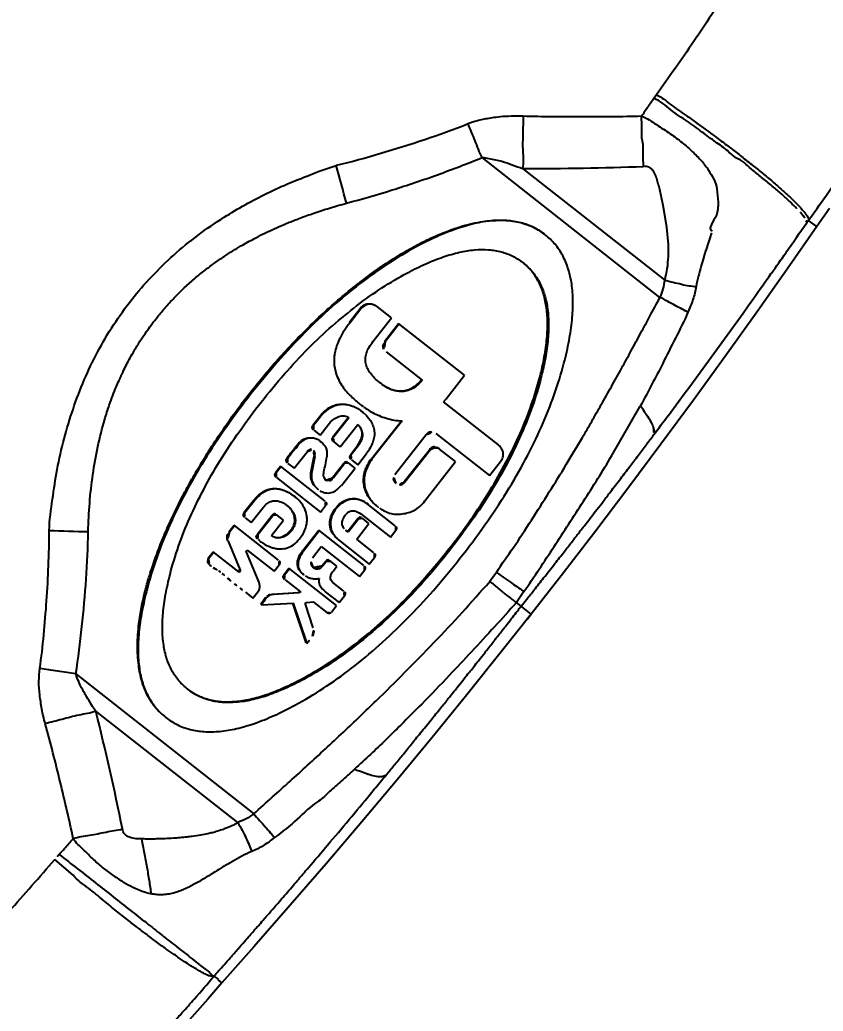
# Model space of a CAD drawing. Header units: millimetres. Extents: x 1145859089 to 1147511753, y -1047484727 to -1047247487.
# Drawn here: x 1146995379.6 to 1146995463, y -1047434411.5 to -1047434308.5 of the extents above; entities that cross this region are included whole.
import ezdxf
from ezdxf.xclip import XClip

# ---------------------------------------------------------------- set-up
doc = ezdxf.new("R2010")
doc.units = ezdxf.units.MM
doc.header["$LTSCALE"] = 100
doc.header["$MEASUREMENT"] = 0
doc.header["$XCLIPFRAME"] = 2
doc.layers.get('0').update_dxf_attribs({"linetype": 'CONTINUOUS'})
for name, color, linetype in [('XREF', 135, 'CONTINUOUS'), ('단지배치도$0$S240910', 33, 'CONTINUOUS'), ('단지배치도$0$W240910', 135, 'CONTINUOUS')]:
    doc.layers.add(name, color=color, linetype=linetype)
doc.styles.add('단지배치도$0$WS1', font='romans.shx', dxfattribs={"width": 0.8, "bigfont": 'whgtxt.shx'})

# ---------------------------------------------------------------- blocks, each defined once
blk = doc.blocks.new('단지배치도$0$zw$9902')
at = {"layer": '단지배치도$0$W240910', "linetype": 'ByBlock', "ltscale": 20}
for p, q in [((65706.51, -62946.98), (65706.24, -62947.36)), ((65706.87, -62968.04), (65688.39, -62953.51)), ((65692.61, -62954.63), (65707.36, -62966.23)), ((65707.2, -62958.48), (65706.84, -62956.82)), ((65707.58, -62960.74), (65707.2, -62958.48)), ((65724.48, -62958.81), (65723.16, -62960.66)), ((65707.74, -62962.55), (65707.58, -62960.74)), ((65723.16, -62960.66), (65720.31, -62964.77)), ((65722.28, -62960.05), (65722.12, -62960.29)), ((65723.16, -62960.66), (65722.28, -62960.05)), ((65723.16, -62960.66), (65723.16, -62960.66)), ((65712.22, -62961.33), (65711.64, -62963.15)), ((65720.31, -62964.77), (65717.03, -62969.44)), ((65678.98, -62970.17), (65677.53, -62969.03)), ((65674.58, -62970.65), (65675.73, -62969.19)), ((65675.79, -62969.24), (65674.65, -62970.7)), ((65675.73, -62969.19), (65675.79, -62969.24)), ((65677.07, -62972.6), (65678.98, -62970.17)), ((65717.03, -62969.44), (65713.71, -62974.08)), ((65674.58, -62970.65), (65674.65, -62970.7)), ((65678.25, -62972.62), (65679.72, -62970.75)), ((65679.78, -62970.8), (65678.32, -62972.67)), ((65686.56, -62976.13), (65679.72, -62970.75)), ((65678.25, -62972.62), (65678.32, -62972.67)), ((65678.43, -62973.68), (65682.18, -62976.62)), ((65713.71, -62974.08), (65710.35, -62978.71)), ((65684.65, -62978.56), (65686.56, -62976.13)), ((65684.65, -62978.56), (65684.4, -62978.87)), ((65690.11, -62983.36), (65684.4, -62978.87)), ((65701.87, -62984.45), (65704.81, -62979.32)), ((65710.35, -62978.71), (65706.97, -62983.3)), ((65670.81, -62981.31), (65671.5, -62980.43)), ((65671.57, -62980.48), (65670.87, -62981.36)), ((65671.5, -62980.43), (65671.57, -62980.48)), ((65672.91, -62982.52), (65674.51, -62980.49)), ((65675.93, -62979.91), (65675.99, -62979.95)), ((65670.81, -62981.31), (65670.87, -62981.36)), ((65671.57, -62982.35), (65672.42, -62981.27)), ((65674.57, -62980.54), (65672.97, -62982.57)), ((65673.67, -62983.56), (65675.49, -62981.25)), ((65676.9, -62984.81), (65680.01, -62980.86)), ((65680.11, -62980.86), (65676.96, -62984.86)), ((65670.93, -62981.84), (65671.57, -62982.35)), ((65672.91, -62982.52), (65672.97, -62982.57)), ((65679.34, -62986.42), (65682.58, -62982.29)), ((65683.59, -62982.17), (65689.17, -62986.55)), ((65669.2, -62983.35), (65669.27, -62983.4)), ((65671.56, -62982.96), (65671.71, -62983.07)), ((65673.67, -62983.56), (65673.03, -62983.05)), ((65674.72, -62984.38), (65675.5, -62983.39)), ((65675.56, -62983.44), (65674.78, -62984.43)), ((65675.5, -62983.39), (65675.56, -62983.44)), ((65706.97, -62983.3), (65703.55, -62987.88)), ((65668.87, -62985.79), (65670.25, -62984.03)), ((65670.62, -62986.28), (65670.95, -62984.52)), ((65671.01, -62984.57), (65670.69, -62986.34)), ((65670.95, -62984.52), (65671.01, -62984.57)), ((65672.27, -62984.38), (65672.26, -62984.59)), ((65674.72, -62984.38), (65674.78, -62984.43)), ((65675.49, -62985.42), (65676.39, -62984.27)), ((65680.31, -62987.18), (65682.92, -62983.87)), ((65682.99, -62983.92), (65680.38, -62987.23)), ((65682.92, -62983.87), (65682.99, -62983.92)), ((65684, -62983.79), (65683.94, -62983.75)), ((65685.65, -62985.1), (65683.99, -62983.8)), ((65666.94, -62986.23), (65667.47, -62985.56)), ((65667.53, -62985.61), (65667, -62986.28)), ((65672.09, -62989.19), (65667.47, -62985.56)), ((65668.1, -62984.75), (65668.17, -62984.8)), ((65668.22, -62985.28), (65668.87, -62985.79)), ((65672.9, -62986.7), (65674.02, -62985.27)), ((65672.96, -62986.75), (65674.08, -62985.33)), ((65674.08, -62985.33), (65674.02, -62985.27)), ((65675.21, -62985.77), (65674.56, -62985.27)), ((65674.84, -62984.91), (65675.49, -62985.42)), ((65676.96, -62984.86), (65676.9, -62984.81)), ((65682.45, -62989.18), (65685.65, -62985.1)), ((65689.17, -62986.55), (65690.31, -62985.09)), ((65666.94, -62986.23), (65667, -62986.28)), ((65670.62, -62986.28), (65670.69, -62986.34)), ((65673.78, -62987.59), (65675.21, -62985.77)), ((65667.06, -62986.76), (65671.61, -62990.35)), ((65672.9, -62986.7), (65672.96, -62986.75)), ((65680.31, -62987.18), (65680.38, -62987.23)), ((65703.55, -62987.88), (65700.1, -62992.42)), ((65663.66, -62990.4), (65664.65, -62989.15)), ((65664.71, -62989.2), (65663.72, -62990.45)), ((65664.65, -62989.15), (65664.71, -62989.2)), ((65671.61, -62990.35), (65672.14, -62989.67)), ((65679.38, -62991.76), (65676.61, -62989.58)), ((65663.66, -62990.4), (65663.72, -62990.45)), ((65664.42, -62991.44), (65665.66, -62989.86)), ((65665.02, -62992.67), (65666.59, -62990.67)), ((65666.65, -62990.72), (65665.09, -62992.72)), ((65666.65, -62990.72), (65666.59, -62990.67)), ((65667.78, -62991.17), (65667.13, -62990.66)), ((65675.8, -62990.53), (65678.87, -62992.95)), ((65662.1, -62992.38), (65662.64, -62991.69)), ((65662.71, -62991.74), (65662.17, -62992.43)), ((65667.26, -62995.33), (65662.64, -62991.69)), ((65663.78, -62990.93), (65664.42, -62991.44)), ((65666.52, -62992.77), (65667.78, -62991.17)), ((65674.47, -62992.3), (65675.46, -62991.03)), ((65674.53, -62992.35), (65675.53, -62991.08)), ((65675.37, -62993.15), (65676.65, -62991.53)), ((65675.53, -62991.08), (65675.46, -62991.03)), ((65676.65, -62991.53), (65676.01, -62991.02)), ((65662.1, -62992.38), (65662.17, -62992.43)), ((65665.02, -62992.67), (65665.09, -62992.72)), ((65669.79, -62994.33), (65671.45, -62992.21)), ((65671.52, -62992.27), (65669.85, -62994.39)), ((65676.13, -62995.89), (65671.45, -62992.21)), ((65674.37, -62992.36), (65674.36, -62992.36)), ((65674.38, -62992.37), (65674.37, -62992.36)), ((65674.39, -62992.38), (65674.38, -62992.37)), ((65674.4, -62992.38), (65674.39, -62992.38)), ((65674.41, -62992.38), (65674.4, -62992.38)), ((65674.42, -62992.39), (65674.41, -62992.38)), ((65674.43, -62992.39), (65674.42, -62992.39)), ((65674.44, -62992.39), (65674.43, -62992.39)), ((65674.45, -62992.39), (65674.44, -62992.39)), ((65674.46, -62992.39), (65674.45, -62992.39)), ((65674.47, -62992.39), (65674.46, -62992.39)), ((65674.47, -62992.3), (65674.53, -62992.35)), ((65674.48, -62992.39), (65674.47, -62992.39)), ((65674.49, -62992.38), (65674.48, -62992.39)), ((65674.5, -62992.38), (65674.49, -62992.38)), ((65674.51, -62992.37), (65674.5, -62992.38)), ((65674.52, -62992.36), (65674.51, -62992.37)), ((65674.53, -62992.35), (65674.52, -62992.36)), ((65674.52, -62992.36), (65674.52, -62992.36)), ((65678.87, -62992.95), (65679.43, -62992.23)), ((65700.1, -62992.42), (65696.62, -62996.95)), ((65661.96, -62993.31), (65662.03, -62993.36)), ((65662.03, -62993.36), (65663.27, -62996.38)), ((65665.14, -62993.2), (65665.28, -62993.31)), ((65673.64, -62993.36), (65676.67, -62995.75)), ((65677.17, -62994.57), (65675.37, -62993.15)), ((65659.91, -62995.16), (65660.47, -62994.46)), ((65660.53, -62994.51), (65659.98, -62995.21)), ((65663.18, -62996.59), (65660.47, -62994.46)), ((65663.91, -62994.45), (65663.92, -62994.44)), ((65663.91, -62994.46), (65663.91, -62994.45)), ((65663.91, -62994.47), (65663.91, -62994.46)), ((65663.92, -62994.48), (65663.91, -62994.47)), ((65663.92, -62994.42), (65663.93, -62994.4)), ((65663.92, -62994.44), (65663.92, -62994.42)), ((65663.92, -62994.49), (65663.92, -62994.48)), ((65663.92, -62994.49), (65663.92, -62994.49)), ((65663.92, -62994.5), (65663.92, -62994.49)), ((65665.16, -62997.48), (65663.92, -62994.5)), ((65663.93, -62994.38), (65663.95, -62994.36)), ((65663.93, -62994.4), (65663.93, -62994.38)), ((65663.95, -62994.36), (65663.96, -62994.35)), ((65663.96, -62994.35), (65663.97, -62994.33)), ((65663.97, -62994.33), (65663.99, -62994.31)), ((65663.99, -62994.31), (65664.01, -62994.29)), ((65664.01, -62994.29), (65666.79, -62996.48)), ((65669.79, -62994.33), (65669.85, -62994.39)), ((65670.78, -62995.08), (65671.69, -62993.93)), ((65671.69, -62993.93), (65675.65, -62997.04)), ((65685.04, -62994.3), (65684.92, -62994.21)), ((65659.91, -62995.16), (65659.98, -62995.21)), ((65666.79, -62996.48), (65667.32, -62995.81)), ((65671.8, -62995.88), (65672.12, -62995.47)), ((65671.8, -62995.88), (65671.86, -62995.93)), ((65672.19, -62995.52), (65671.86, -62995.93)), ((65672.12, -62995.47), (65672.19, -62995.52)), ((65673.31, -62995.97), (65672.67, -62995.46)), ((65676.67, -62995.75), (65677.22, -62995.05)), ((65663.12, -62996.54), (65663.14, -62996.52)), ((65663.14, -62996.52), (65663.15, -62996.5)), ((65663.15, -62996.5), (65663.17, -62996.48)), ((65663.17, -62996.48), (65663.18, -62996.46)), ((65663.18, -62996.46), (65663.2, -62996.44)), ((65663.2, -62996.57), (65663.18, -62996.59)), ((65663.2, -62996.44), (65663.21, -62996.42)), ((65663.22, -62996.55), (65663.2, -62996.57)), ((65663.21, -62996.33), (65663.21, -62996.32)), ((65663.21, -62996.34), (65663.21, -62996.33)), ((65663.22, -62996.35), (65663.21, -62996.34)), ((65663.21, -62996.38), (65663.22, -62996.37)), ((65663.21, -62996.4), (65663.21, -62996.38)), ((65663.21, -62996.42), (65663.21, -62996.4)), ((65663.22, -62996.36), (65663.22, -62996.35)), ((65663.22, -62996.37), (65663.22, -62996.36)), ((65663.24, -62996.53), (65663.22, -62996.55)), ((65663.25, -62996.51), (65663.24, -62996.53)), ((65663.26, -62996.49), (65663.25, -62996.51)), ((65663.27, -62996.47), (65663.26, -62996.49)), ((65663.27, -62996.38), (65663.28, -62996.38)), ((65663.28, -62996.46), (65663.27, -62996.47)), ((65663.28, -62996.38), (65663.28, -62996.39)), ((65663.28, -62996.39), (65663.28, -62996.4)), ((65663.28, -62996.4), (65663.28, -62996.41)), ((65663.28, -62996.41), (65663.28, -62996.42)), ((65663.28, -62996.41), (65663.28, -62996.41)), ((65663.28, -62996.42), (65663.28, -62996.44)), ((65663.28, -62996.44), (65663.28, -62996.46)), ((65667.81, -62996.85), (65668.34, -62996.17)), ((65667.81, -62996.85), (65667.88, -62996.9)), ((65668.41, -62996.22), (65667.88, -62996.9)), ((65673.28, -63000.06), (65668.34, -62996.17)), ((65672.95, -62996.43), (65673.31, -62995.97)), ((65675.65, -62997.04), (65676.18, -62996.37)), ((65689.88, -62996.6), (65689.2, -62997.56)), ((65696.62, -62996.95), (65693.49, -63000.94)), ((65667.93, -62997.38), (65669.54, -62998.64)), ((65674.03, -62998.55), (65672.89, -62997.65)), ((65663.81, -62998.66), (65664.59, -62999.28)), ((65664.59, -62999.28), (65665.09, -62998.64)), ((65666.65, -62998.86), (65669.3, -62998.68)), ((65666.65, -62998.86), (65666.72, -62998.91)), ((65669.37, -62998.73), (65666.72, -62998.91)), ((65669.3, -62998.68), (65669.34, -62998.67)), ((65669.34, -62998.67), (65669.38, -62998.66)), ((65669.41, -62998.72), (65669.37, -62998.73)), ((65669.38, -62998.66), (65669.41, -62998.65)), ((65669.41, -62998.65), (65669.42, -62998.64)), ((65669.44, -62998.71), (65669.41, -62998.72)), ((65669.42, -62998.64), (65669.43, -62998.63)), ((65669.43, -62998.63), (65669.44, -62998.62)), ((65669.44, -62998.62), (65669.45, -62998.61)), ((65669.47, -62998.7), (65669.44, -62998.71)), ((65669.45, -62998.61), (65669.46, -62998.6)), ((65669.46, -62998.6), (65669.47, -62998.59)), ((65669.49, -62998.69), (65669.47, -62998.7)), ((65669.5, -62998.68), (65669.49, -62998.69)), ((65669.51, -62998.67), (65669.5, -62998.68)), ((65669.52, -62998.66), (65669.51, -62998.67)), ((65669.53, -62998.65), (65669.52, -62998.66)), ((65669.54, -62998.64), (65669.53, -62998.65)), ((65672.11, -62998.61), (65673.54, -62999.73)), ((65673.54, -62999.73), (65674.09, -62999.03)), ((65692.74, -62998.6), (65691.96, -62999.74)), ((65665.4, -62999.91), (65665.47, -62999.96)), ((65665.47, -62999.96), (65668.79, -62999.79)), ((65670.12, -63003.94), (65668.74, -62999.8)), ((65668.79, -62999.79), (65670.19, -63003.99)), ((65670.04, -62999.81), (65670.05, -62999.8)), ((65670.04, -62999.82), (65670.04, -62999.81)), ((65670.04, -62999.83), (65670.04, -62999.82)), ((65670.04, -62999.84), (65670.04, -62999.83)), ((65670.04, -62999.85), (65670.04, -62999.84)), ((65670.04, -62999.86), (65670.04, -62999.85)), ((65670.04, -62999.88), (65670.04, -62999.86)), ((65670.04, -62999.89), (65670.04, -62999.88)), ((65670.04, -62999.9), (65670.04, -62999.89)), ((65670.04, -62999.91), (65670.04, -62999.9)), ((65670.86, -63002.35), (65670.04, -62999.91)), ((65670.05, -62999.79), (65670.06, -62999.78)), ((65670.05, -62999.8), (65670.05, -62999.79)), ((65670.06, -62999.78), (65670.07, -62999.77)), ((65670.07, -62999.77), (65670.08, -62999.76)), ((65670.07, -62999.77), (65670.07, -62999.77)), ((65670.08, -62999.76), (65670.09, -62999.75)), ((65670.09, -62999.75), (65670.1, -62999.75)), ((65670.1, -62999.75), (65670.11, -62999.74)), ((65670.11, -62999.74), (65670.13, -62999.73)), ((65670.13, -62999.73), (65670.16, -62999.73)), ((65670.16, -62999.73), (65670.2, -62999.72)), ((65670.2, -62999.72), (65670.86, -62999.68)), ((65670.86, -62999.68), (65672.27, -63000.79)), ((65672.75, -63000.73), (65673.28, -63000.06)), ((65692.45, -63000.12), (65691.96, -62999.74)), ((65693.49, -63000.94), (65690.38, -63004.87)), ((65693.49, -63000.94), (65692.45, -63000.12)), ((65693.12, -63001.42), (65693.49, -63000.94)), ((65690.38, -63004.87), (65686.81, -63009.32)), ((65646.2, -63007.16), (65664.68, -63021.69)), ((65686.81, -63009.32), (65683.21, -63013.75)), ((65663.03, -63022.6), (65648.28, -63011.01)), ((65683.21, -63013.75), (65679.57, -63018.15)), ((65679.57, -63018.15), (65675.9, -63022.53)), ((65676.81, -63019.62), (65677.2, -63019.14)), ((65675.9, -63022.53), (65672.2, -63026.87)), ((65645.93, -63028.07), (65644.02, -63026.43)), ((65672.2, -63026.87), (65668.46, -63031.19)), ((65668.46, -63031.19), (65664.7, -63035.49)), ((65664.7, -63035.49), (65661.35, -63039.26)), ((65656.4, -63036.31), (65656.38, -63036.3)), ((65660.54, -63038.54), (65660.54, -63038.55)), ((65660.54, -63038.55), (65660.54, -63038.56)), ((65660.54, -63038.56), (65660.55, -63038.55)), ((65660.54, -63038.56), (65660.54, -63038.56)), ((65660.54, -63038.56), (65660.54, -63038.56)), ((65660.54, -63038.56), (65660.54, -63038.56)), ((65660.54, -63038.56), (65660.54, -63038.56)), ((65660.54, -63038.57), (65660.54, -63038.56)), ((65660.54, -63038.56), (65660.54, -63038.57)), ((65660.54, -63038.56), (65660.54, -63038.56)), ((65660.54, -63038.56), (65660.54, -63038.56)), ((65660.55, -63038.55), (65660.99, -63038.88)), ((65660.99, -63038.88), (65660.95, -63038.92)), ((65660.95, -63038.92), (65661.34, -63039.26)), ((65661.35, -63039.26), (65659.9, -63040.94)), ((65659.9, -63040.94), (65657.96, -63043.13))]:
    blk.add_line(p, q, dxfattribs=at)
for centre, radius, start, end in [((65397.02, -63031.8), 286.88, 14.8552, 15.6636), ((65694.78, -62703.64), 251, 269.5063, 272.3734), ((65117.16, -62540.52), 736.32, 324.95149, 325.24379), ((65117.88, -62541.02), 735.45, 324.745, 324.95147), ((65118.03, -62541.13), 735.26, 324.49601, 324.74492), ((65120.97, -62543.24), 731.65, 323.31603, 324.4967), ((65679.61, -62974.68), 5.9, 231.8309, 233.664), ((65125.23, -62546.4), 726.34, 323.11797, 323.31544), ((65670.79, -62984.24), 1.48, 46.9313, 51.7648), ((65680.36, -62986.19), 4.56, 228.7701, 231.8481), ((65680.35, -62986.2), 4.55, 231.8023, 234.9048), ((65653.58, -62705.54), 286.89, 267.9741, 268.7825), ((65667.7, -62990.36), 3.82, 230.6283, 232.2871), ((65671.05, -62995.3), 1.95, 230.5966, 239.0085), ((65685.34, -62969.43), 36.31, 231.3626, 232.5355), ((65744.37, -62892.46), 133.31, 232.5241, 232.8183), ((65404.85, -63072.29), 251.02, 11.2644, 14.1312), ((65121.09, -62558.6), 722.05, 320.37036, 320.52002)]:
    blk.add_arc(centre, radius, start, end, dxfattribs=at)
for points, start_tangent, end_tangent in [([(65718.4, -62928.64), (65714.64, -62934.9), (65710.36, -62941.49), (65706.51, -62946.98)], (-0.4936, -0.869689), (-0.574326, -0.818627)), ([(65706.24, -62947.36), (65705.59, -62948.29), (65704.95, -62949.22)], (-0.556819, -0.830634), (-0.568265, -0.822845)), ([(65714.97, -62953.63), (65713.91, -62952.82), (65712.67, -62951.9), (65711.25, -62950.86), (65709.69, -62949.74), (65708, -62948.56), (65706.24, -62947.36)], (-0.915452, 0.402426), (-0.943952, 0.330083)), ([(65706.51, -62946.98), (65708.02, -62948.02), (65709.58, -62949.13), (65710.7, -62949.92), (65711.69, -62950.65), (65712.57, -62951.3), (65713.2, -62951.77), (65713.8, -62952.22), (65714.39, -62952.66), (65714.95, -62953.09), (65715.48, -62953.51), (65716.7, -62954.48), (65717.77, -62955.34), (65718.31, -62955.79), (65718.82, -62956.23), (65719.3, -62956.65), (65719.75, -62957.05), (65720.55, -62957.79), (65721.2, -62958.43), (65721.69, -62958.97), (65722.05, -62959.43), (65722.28, -62960.05)], (0.901974, -0.431789), (-0.246491, -0.969145)), ([(65692.66, -62949.22), (65691.7, -62949.21), (65690.54, -62949.26), (65689.61, -62949.36), (65688.92, -62949.47), (65688.31, -62949.6), (65687.77, -62949.74), (65687.31, -62949.88), (65686.94, -62950.01)], (-0.997672, 0.068194), (-0.945122, -0.326716)), ([(65692.66, -62949.22), (65692.63, -62951.02), (65692.62, -62952.83), (65692.61, -62954.63)], (-0.014921, -0.999889), (-0.191571, -0.981479)), ([(65704.95, -62949.22), (65698.8, -62949.29), (65692.66, -62949.22)], (-0.999457, -0.032942), (-0.99958, 0.028965)), ([(65705.05, -62951.82), (65705, -62950.51), (65704.95, -62949.22)], (-0.273065, 0.961996), (0.026155, 0.999658)), ([(65704.95, -62949.22), (65706.5, -62950.09), (65707.94, -62951.03), (65709.17, -62951.96), (65710.26, -62952.91), (65711.21, -62953.89), (65711.92, -62954.82), (65712.45, -62955.77), (65712.78, -62956.77)], (0.957527, -0.288345), (0.059454, -0.998231)), ([(65686.94, -62950.01), (65682.44, -62951.66), (65677.87, -62953.1), (65673.25, -62954.35)], (-0.925465, -0.378834), (-0.972494, -0.232927)), ([(65688.39, -62953.51), (65687.67, -62951.76), (65686.94, -62950.01)], (-0.455951, 0.890005), (-0.386875, 0.922132)), ([(65722.28, -62960.05), (65724.09, -62957.52), (65725.24, -62955.88), (65725.87, -62954.97), (65729.34, -62949.78)], (0.586682, 0.809817), (0.545019, 0.838424)), ([(65705.17, -62954.42), (65705.11, -62953.13), (65705.05, -62951.82)], (-0.051208, 0.998688), (-0.273065, 0.961996)), ([(65674.31, -62958.25), (65679.06, -62956.87), (65683.76, -62955.29), (65688.39, -62953.51)], (0.966151, 0.257976), (0.925814, 0.37798)), ([(65688.39, -62953.51), (65689.11, -62953.6), (65690.44, -62953.89), (65692.61, -62954.63)], (0.994809, 0.101761), (0.96599, -0.258581)), ([(65717.55, -62955.67), (65716.56, -62954.87), (65714.97, -62953.63)], (-0.774952, 0.63202), (-0.915452, 0.402426)), ([(65643.44, -62992.25), (65643.78, -62989), (65644.27, -62985.91), (65644.99, -62982.72), (65645.91, -62979.67), (65647.08, -62976.61), (65648.46, -62973.72), (65650.12, -62970.9), (65652.01, -62968.26), (65654.08, -62965.87), (65656.37, -62963.64), (65658.88, -62961.59), (65661.61, -62959.71), (65663.79, -62958.41), (65666.09, -62957.21), (65668.42, -62956.15), (65670.77, -62955.21), (65673.25, -62954.35)], (0.022676, 0.999743), (0.965961, 0.258687)), ([(65706.84, -62956.82), (65706.7, -62956.27), (65706.53, -62955.69), (65706.32, -62955.14), (65706.12, -62954.83), (65705.75, -62954.52), (65705.17, -62954.42)], (-0.244053, 0.969762), (-0.999497, -0.031726)), ([(65719.64, -62957.43), (65718.66, -62956.59), (65717.55, -62955.67)], (-0.747012, 0.664811), (-0.774952, 0.63202)), ([(65712.78, -62956.77), (65712.9, -62958.15), (65712.7, -62959.55)], (0.059454, -0.998231), (-0.386546, -0.92227)), ([(65721.1, -62958.82), (65720.45, -62958.18), (65719.64, -62957.43)], (-0.695074, 0.718938), (-0.747012, 0.664811)), ([(65647.49, -62992.36), (65647.64, -62989.4), (65647.97, -62986.45), (65648.49, -62983.53), (65649.21, -62980.7), (65649.43, -62979.97), (65649.68, -62979.22), (65650.04, -62978.23), (65650.39, -62977.35), (65650.69, -62976.66), (65650.91, -62976.17), (65651.12, -62975.72), (65651.45, -62975.05), (65651.84, -62974.32), (65652.3, -62973.52), (65652.95, -62972.46), (65653.54, -62971.59), (65654.01, -62970.93), (65654.33, -62970.51), (65654.6, -62970.16), (65654.98, -62969.69), (65655.44, -62969.15), (65656.42, -62968.08), (65658.57, -62966.06), (65659.63, -62965.2), (65660.64, -62964.45), (65661.6, -62963.78), (65662.51, -62963.2), (65663.35, -62962.69), (65664.02, -62962.31), (65664.77, -62961.91), (65665.6, -62961.48), (65666.59, -62961.01), (65667.49, -62960.61), (65668.22, -62960.3), (65669.46, -62959.81), (65670.93, -62959.28), (65672.55, -62958.76), (65674.31, -62958.25)], (0.019622, 0.999807), (0.964524, 0.263994)), ([(65721.91, -62959.78), (65721.59, -62959.36), (65721.1, -62958.82)], (-0.561259, 0.82764), (-0.691921, 0.721974)), ([(65712.7, -62959.55), (65712.28, -62961.14)], (-0.386546, -0.92227), (0.956849, -0.290585)), ([(65722.12, -62960.29), (65721.91, -62959.78)], (0.230559, 0.973058), (-0.572638, 0.819808)), ([(65694.96, -62961.54), (65693.76, -62960.78), (65692.43, -62960.29), (65690.96, -62960.06), (65689.35, -62960.08), (65687.61, -62960.37), (65685.73, -62960.92), (65683.7, -62961.73), (65681.54, -62962.8), (65678.59, -62964.56), (65675.67, -62966.64), (65672.79, -62969.03), (65669.95, -62971.73), (65667.15, -62974.74), (65664.39, -62978.07), (65661.81, -62981.54), (65659.54, -62984.97), (65657.58, -62988.37), (65655.94, -62991.73), (65654.61, -62995.05), (65653.6, -62998.34), (65653.07, -63000.69), (65652.76, -63002.84), (65652.67, -63004.8), (65652.8, -63006.56), (65653.15, -63008.13), (65653.73, -63009.5), (65654.52, -63010.68), (65655.54, -63011.67)], (-0.785279, 0.619142), (0.78606, -0.61815)), ([(65678.74, -62964.31), (65680.43, -62963.27), (65681.96, -62962.43), (65683.46, -62961.71), (65684.92, -62961.11), (65686.18, -62960.68), (65687.09, -62960.43), (65688.23, -62960.2), (65689.32, -62960.06), (65690.37, -62960.02), (65690.43, -62960.02)], (0.838158, 0.545428), (0.99987, -0.0161)), ([(65690.43, -62960.02), (65691.38, -62960.08), (65692.21, -62960.22), (65693, -62960.45), (65693.59, -62960.68), (65694.24, -62961.03), (65694.84, -62961.45)], (0.99987, -0.0161), (0.785279, -0.619142)), ([(65655.54, -63011.67), (65656.73, -63012.42), (65658.06, -63012.92), (65659.53, -63013.15), (65661.14, -63013.12), (65662.89, -63012.84), (65664.77, -63012.29), (65666.79, -63011.48), (65668.95, -63010.41), (65671.91, -63008.65), (65674.83, -63006.57), (65677.7, -63004.18), (65680.54, -63001.48), (65683.34, -62998.47), (65686.1, -62995.14), (65688.69, -62991.67), (65690.96, -62988.24), (65692.92, -62984.84), (65694.56, -62981.48), (65695.89, -62978.15), (65696.9, -62974.86), (65697.43, -62972.52), (65697.74, -62970.37), (65697.83, -62968.41), (65697.7, -62966.64), (65697.34, -62965.08), (65696.77, -62963.7), (65695.97, -62962.52), (65694.96, -62961.54)], (0.785278, -0.619144), (-0.78606, 0.61815)), ([(65707.36, -62966.23), (65707.63, -62965.03), (65707.74, -62963.81), (65707.74, -62962.55)], (0.281411, 0.959587), (-0.041638, 0.999133)), ([(65711.64, -62963.15), (65711.47, -62963.69), (65711.15, -62964.76)], (0.097895, 0.995197), (-0.322832, -0.946456)), ([(65675.46, -62968.83), (65678, -62967.05), (65680.64, -62965.49), (65682.56, -62964.54), (65684.37, -62963.83), (65686.05, -62963.35), (65687.62, -62963.1), (65689.06, -62963.09), (65690.39, -62963.31), (65691.59, -62963.76), (65692.67, -62964.45)], (0.795666, 0.605736), (0.785846, -0.618423)), ([(65655.22, -63011.41), (65655.12, -63011.32), (65654.8, -63011.02), (65654.33, -63010.46), (65653.91, -63009.85), (65653.55, -63009.19), (65653.21, -63008.36), (65652.97, -63007.54), (65652.79, -63006.69), (65652.73, -63006.27), (65652.63, -63005.23), (65652.61, -63004.15), (65652.65, -63003.05), (65652.76, -63001.92), (65653.03, -63000.21), (65653.35, -62998.75), (65653.75, -62997.28), (65653.94, -62996.67), (65654.52, -62994.95), (65655.18, -62993.22), (65655.93, -62991.49), (65656.75, -62989.76), (65657.65, -62988.02), (65658.62, -62986.29), (65659.66, -62984.56), (65661.01, -62982.47), (65662.41, -62980.46), (65663.89, -62978.48), (65665.44, -62976.53), (65666.61, -62975.15), (65668.26, -62973.32), (65669.95, -62971.57), (65671.67, -62969.9), (65673.43, -62968.33), (65675.21, -62966.86), (65677, -62965.5), (65678.6, -62964.4), (65678.74, -62964.31)], (-0.758989, 0.651104), (0.838158, 0.545428)), ([(65690.91, -62985.13), (65692.35, -62982.16), (65693.51, -62979.22), (65694.4, -62976.31), (65694.86, -62974.21), (65695.12, -62972.28), (65695.19, -62970.53), (65695.06, -62968.95), (65694.73, -62967.54), (65694.2, -62966.31), (65693.48, -62965.25), (65692.67, -62964.45)], (0.467642, 0.883918), (-0.772097, 0.635505)), ([(65692.67, -62964.45), (65693.59, -62965.34), (65694.32, -62966.4), (65694.84, -62967.64), (65695.17, -62969.04), (65695.3, -62970.62), (65695.24, -62972.38), (65694.97, -62974.3), (65694.51, -62976.4), (65693.63, -62979.31), (65692.46, -62982.26), (65691.02, -62985.23)], (0.785846, -0.618423), (-0.467643, -0.883918)), ([(65711.15, -62964.76), (65710.87, -62965.81), (65710.64, -62966.92)], (-0.322832, -0.946456), (-0.073262, -0.997313)), ([(65707.36, -62966.23), (65707.18, -62967.15), (65706.87, -62968.04)], (-0.236512, -0.971628), (-0.288494, -0.957482)), ([(65707.36, -62966.23), (65708.24, -62966.46), (65709.1, -62966.67)], (0.959852, -0.280509), (0.950825, -0.309728)), ([(65709.1, -62966.67), (65709.91, -62966.82), (65710.64, -62966.92)], (0.950825, -0.309728), (0.994017, -0.109228)), ([(65710.64, -62966.92), (65710.3, -62968.26), (65709.78, -62969.58)], (-0.197058, -0.980392), (-0.393104, -0.919494)), ([(65698.81, -62982.58), (65699.78, -62980.92), (65700.78, -62979.17), (65701.82, -62977.32), (65702.9, -62975.37), (65703.86, -62973.62), (65704.89, -62971.72), (65705.8, -62970.04), (65706.87, -62968.04)], (0.502074, 0.864825), (0.474995, 0.879989)), ([(65709.78, -62969.58), (65709.17, -62969.26), (65708.46, -62968.89), (65707.68, -62968.47), (65706.87, -62968.04)], (-0.889506, 0.456924), (-0.947001, 0.32123)), ([(65665.46, -62978.91), (65667.88, -62975.99), (65670.34, -62973.35), (65672.85, -62970.98), (65675.4, -62968.88), (65675.46, -62968.83)], (0.618279, 0.785959), (0.795666, 0.605736)), ([(65675.73, -62969.19), (65676.11, -62968.85), (65676.55, -62968.7), (65677.01, -62968.74), (65677.46, -62968.98)], (0.61815, 0.78606), (0.78606, -0.61815)), ([(65677.53, -62969.03), (65677.08, -62968.79), (65676.62, -62968.75), (65676.17, -62968.9), (65675.79, -62969.24)], (-0.78606, 0.61815), (-0.61815, -0.78606)), ([(65709.78, -62969.58), (65708.48, -62972.27), (65707.16, -62974.9)], (-0.39974, -0.916629), (-0.433613, -0.901099)), ([(65674.65, -62970.7), (65674.07, -62971.5), (65673.62, -62972.3), (65673.29, -62973.07), (65673.09, -62973.84), (65673.04, -62974.26), (65673.02, -62974.68), (65673.04, -62975.09), (65673.36, -62976.3), (65673.69, -62976.96), (65674.11, -62977.57), (65674.59, -62978.12), (65675.06, -62978.57), (65675.53, -62978.98), (65675.96, -62979.32)], (-0.61815, -0.78606), (0.78606, -0.61815)), ([(65677.78, -62976.9), (65677.65, -62976.8), (65677.11, -62976.29), (65676.71, -62975.79), (65676.44, -62975.28), (65676.3, -62974.77), (65676.3, -62974.24), (65676.42, -62973.72), (65676.67, -62973.19), (65677.07, -62972.6)], (-0.783785, 0.621033), (0.61053, 0.791993)), ([(65678.17, -62973.4), (65678.11, -62973.28), (65678.25, -62972.62)], (-0.520849, 0.853649), (0.609461, 0.792816)), ([(65678.32, -62972.67), (65678.15, -62973.07), (65678.44, -62973.67)], (-0.609461, -0.792816), (0.7757, -0.631101)), ([(65707.16, -62974.9), (65706, -62977.12), (65704.81, -62979.32)], (-0.433613, -0.901099), (-0.524066, -0.851678)), ([(65682.18, -62976.62), (65681.78, -62977.06), (65681.27, -62977.45), (65680.71, -62977.7), (65680.13, -62977.81), (65679.53, -62977.77), (65678.92, -62977.59), (65678.29, -62977.26), (65677.78, -62976.9)], (-0.566007, -0.824401), (-0.783785, 0.621033)), ([(65678.01, -62977.07), (65678.22, -62977.21), (65678.85, -62977.54), (65679.46, -62977.72), (65680.06, -62977.75), (65680.65, -62977.65), (65681.2, -62977.39), (65681.71, -62977.01), (65682.11, -62976.57)], (0.820255, -0.571999), (0.566007, 0.824401)), ([(65657.83, -63008.75), (65656.91, -63007.86), (65656.18, -63006.8), (65655.65, -63005.57), (65655.33, -63004.16), (65655.19, -63002.58), (65655.26, -63000.83), (65655.53, -62998.9), (65655.99, -62996.81), (65656.87, -62993.89), (65658.04, -62990.95), (65659.48, -62987.98), (65661.19, -62984.98), (65663.19, -62981.96), (65665.46, -62978.91)], (-0.785843, 0.618426), (0.61815, 0.78606)), ([(65671.5, -62980.43), (65671.97, -62979.91), (65672.49, -62979.52), (65673.03, -62979.26), (65673.59, -62979.13), (65674.17, -62979.14), (65674.77, -62979.27), (65675.36, -62979.52), (65675.87, -62979.86)], (0.611717, 0.791077), (0.76654, -0.642196)), ([(65675.6, -62979.68), (65675.42, -62979.57), (65674.84, -62979.32), (65674.23, -62979.19), (65673.65, -62979.19), (65673.1, -62979.31), (65672.55, -62979.57), (65672.03, -62979.96), (65671.56, -62980.48)], (-0.85572, 0.51744), (-0.611717, -0.791077)), ([(65676.11, -62979.43), (65676.45, -62979.66), (65677.03, -62980.01), (65677.69, -62980.32), (65678.46, -62980.59), (65679.27, -62980.78), (65680.11, -62980.86)], (0.805432, -0.592688), (0.99966, -0.026061)), ([(65704.81, -62979.32), (65705.23, -62979.88), (65705.58, -62980.39)], (0.878421, -0.477887), (0.53638, -0.843976)), ([(65672.41, -62981.26), (65672.97, -62980.72), (65673.52, -62980.41), (65674.07, -62980.35), (65674.57, -62980.54)], (0.579847, 0.814726), (0.793825, -0.608146)), ([(65675.93, -62979.91), (65675.6, -62979.68)], (-0.76654, 0.642196), (-0.85572, 0.51744)), ([(65675.99, -62979.95), (65676.12, -62980.06)], (0.792315, -0.610112), (0.747474, -0.664291)), ([(65676.12, -62980.06), (65676.23, -62980.15)], (0.747474, -0.664291), (0.724626, -0.689142)), ([(65676.23, -62980.15), (65676.54, -62980.49), (65676.8, -62980.84), (65677.06, -62981.38), (65677.2, -62981.94), (65677.19, -62982.51), (65677.04, -62983.08), (65676.77, -62983.67), (65676.39, -62984.27)], (0.724626, -0.689142), (-0.603954, -0.797019)), ([(65705.58, -62980.39), (65705.95, -62981.02), (65706.19, -62981.59)], (0.542395, -0.840123), (0.304106, -0.952638)), ([(65670.86, -62981.79), (65670.74, -62981.44), (65670.83, -62981.38)], (-0.785178, 0.61927), (0.961646, 0.274295)), ([(65670.87, -62981.36), (65670.83, -62981.73), (65670.93, -62981.76)], (-0.603278, -0.797531), (0.999272, -0.038139)), ([(65675.48, -62983.38), (65675.84, -62982.74), (65675.94, -62982.2), (65675.8, -62981.65), (65675.48, -62981.26)], (0.565305, 0.824882), (-0.74635, 0.665554)), ([(65675.55, -62983.44), (65675.89, -62982.83), (65676, -62982.26), (65675.84, -62981.7), (65675.49, -62981.25)], (0.565305, 0.824882), (-0.779611, 0.626264)), ([(65682.58, -62982.29), (65682.94, -62982.04), (65683.59, -62982.17)], (0.62678, 0.779196), (0.796175, -0.605066)), ([(65692.45, -63000.12), (65693.03, -62999.4), (65693.81, -62998.42), (65694.79, -62997.18), (65695.96, -62995.69), (65696.92, -62994.46), (65697.68, -62993.49), (65698.4, -62992.56), (65699.19, -62991.54), (65699.76, -62990.8), (65700.33, -62990.07), (65700.98, -62989.23), (65701.72, -62988.25), (65702.8, -62986.84), (65703.73, -62985.62), (65704.6, -62984.47), (65705.43, -62983.37), (65706.21, -62982.33)], (0.623658, 0.781697), (0.600187, 0.79986)), ([(65706.19, -62981.59), (65706.27, -62981.99), (65706.12, -62982.12)], (0.298648, -0.954363), (-0.908194, -0.418551)), ([(65668.1, -62984.75), (65668.88, -62983.76), (65669.2, -62983.35)], (0.623184, 0.782075), (-0.627173, -0.77888)), ([(65669.27, -62983.4), (65668.95, -62983.81), (65668.17, -62984.8)], (-0.251568, -0.96784), (-0.623184, -0.782075)), ([(65669.2, -62983.35), (65669.56, -62982.98), (65669.96, -62982.73), (65670.66, -62982.61), (65671.5, -62982.9)], (0.61815, 0.78606), (0.78606, -0.61815)), ([(65671.28, -62982.79), (65670.73, -62982.66), (65670.02, -62982.78), (65669.63, -62983.03), (65669.27, -62983.4)], (-0.914272, 0.4051), (-0.61815, -0.78606)), ([(65671.56, -62982.96), (65671.28, -62982.79)], (-0.78606, 0.61815), (-0.914272, 0.4051)), ([(65671.81, -62983.15), (65671.97, -62983.34), (65672.16, -62983.66), (65672.26, -62984.01), (65672.27, -62984.38)], (0.7306, -0.682806), (-0.089985, -0.995943)), ([(65672.96, -62983), (65672.83, -62982.66), (65672.93, -62982.6)], (-0.785176, 0.619272), (0.962602, 0.270918)), ([(65673.03, -62983.05), (65672.91, -62982.7), (65672.99, -62982.65)], (-0.785176, 0.619272), (0.956914, 0.290371)), ([(65682.92, -62983.87), (65683.29, -62983.58), (65683.87, -62983.69)], (0.635039, 0.77248), (0.816836, -0.57687)), ([(65683.94, -62983.74), (65683.61, -62983.6), (65682.99, -62983.92)], (-0.791524, 0.611139), (-0.635039, -0.77248)), ([(65689.88, -62996.6), (65691.65, -62994.02), (65693.52, -62991.18), (65695.38, -62988.25), (65697.13, -62985.41), (65698.81, -62982.58)], (0.543354, 0.839504), (0.502074, 0.864825)), ([(65690.31, -62985.09), (65690.55, -62984.65), (65690.59, -62984.22), (65690.44, -62983.79), (65690.09, -62983.38)], (0.610913, 0.791698), (-0.736876, 0.676028)), ([(65670.25, -62984.03), (65670.63, -62983.83), (65670.71, -62983.98)], (0.630028, 0.776572), (0.220459, -0.975396)), ([(65670.98, -62984.53), (65670.95, -62984.12), (65670.82, -62984.07)], (0.140078, 0.99014), (-0.993367, 0.114983)), ([(65670.88, -62983.95), (65671.05, -62984.58)], (0.770505, -0.637433), (-0.140078, -0.99014)), ([(65671.94, -62986.64), (65671.97, -62986.15), (65672.12, -62985.42), (65672.26, -62984.59)], (-0.17344, 0.984845), (0.090805, 0.995869)), ([(65674.78, -62984.86), (65674.65, -62984.52), (65674.74, -62984.46)], (-0.785184, 0.619262), (0.961387, 0.2752)), ([(65674.78, -62984.43), (65674.74, -62984.81), (65674.84, -62984.84)], (-0.603279, -0.79753), (0.999308, -0.037207)), ([(65692.74, -62998.6), (65695.87, -62993.93), (65698.92, -62989.22), (65701.87, -62984.45)], (0.572852, 0.819659), (0.498333, 0.866986)), ([(65668.16, -62985.23), (65668.03, -62984.88), (65668.12, -62984.82)], (-0.78518, 0.619268), (0.9622, 0.272346)), ([(65668.17, -62984.8), (65668.12, -62985.17), (65668.23, -62985.21)], (-0.60341, -0.797431), (0.999204, -0.039903)), ([(65674.02, -62985.27), (65674.37, -62985.14), (65674.42, -62985.24)], (0.619258, 0.785188), (0.276659, -0.960968)), ([(65674.56, -62985.27), (65674.19, -62985.22), (65674.16, -62985.33)], (-0.797574, 0.603221), (-0.035804, -0.999359)), ([(65677.1, -62989.4), (65676.94, -62989.22), (65676.53, -62988.67), (65676.25, -62988.06), (65676.11, -62987.4), (65676.1, -62986.73), (65676.22, -62986.07), (65676.49, -62985.44), (65676.9, -62984.81)], (-0.711605, 0.702579), (0.612303, 0.790623)), ([(65676.96, -62984.86), (65676.56, -62985.49), (65676.29, -62986.13), (65676.16, -62986.78), (65676.17, -62987.45), (65676.32, -62988.11), (65676.6, -62988.72), (65677, -62989.28), (65677.35, -62989.62)], (-0.612303, -0.790623), (0.751818, -0.65937)), ([(65684.92, -62994.21), (65687.2, -62991.16), (65689.19, -62988.13), (65690.91, -62985.13)], (0.61815, 0.78606), (0.467642, 0.883918)), ([(65691.02, -62985.23), (65689.3, -62988.22), (65687.31, -62991.25), (65685.04, -62994.3)], (-0.467643, -0.883918), (-0.61815, -0.78606)), ([(65666.99, -62986.71), (65666.86, -62986.36), (65666.96, -62986.31)], (-0.78518, 0.619268), (0.9622, 0.272346)), ([(65667, -62986.28), (65666.96, -62986.66), (65667.06, -62986.69)], (-0.60341, -0.797431), (0.999204, -0.039903)), ([(65671.08, -62987.73), (65670.85, -62987.43), (65670.66, -62986.96), (65670.62, -62986.28)], (-0.694974, 0.719035), (0.177313, 0.984154)), ([(65670.69, -62986.34), (65670.73, -62987.01), (65670.92, -62987.48), (65671.3, -62987.92)], (-0.177313, -0.984154), (0.78606, -0.61815)), ([(65672.13, -62987), (65671.96, -62986.72), (65671.94, -62986.64)], (-0.750977, 0.660328), (-0.17344, 0.984845)), ([(65679.46, -62987.35), (65679.45, -62987.34), (65679.19, -62986.99), (65679.35, -62986.42)], (-0.816346, 0.577564), (0.55782, 0.829962)), ([(65671.53, -62988.1), (65671.92, -62988.29), (65672.57, -62988.35), (65673.17, -62988.12), (65673.77, -62987.58)], (0.834457, -0.551073), (0.672777, 0.739845)), ([(65672.23, -62987.07), (65672.13, -62987)], (-0.900991, 0.433838), (-0.750977, 0.660328)), ([(65672.16, -62987.02), (65672.71, -62986.9), (65672.76, -62986.71)], (0.878497, -0.477748), (-0.109651, 0.99397)), ([(65672.96, -62986.75), (65672.58, -62987.07), (65672.47, -62986.94)], (-0.618308, -0.785936), (-0.469739, 0.882805)), ([(65680.37, -62987.23), (65680.04, -62987.48), (65679.46, -62987.35)], (-0.645425, -0.763824), (-0.816346, 0.577564)), ([(65679.9, -62987.44), (65680.31, -62987.18)], (0.969292, 0.245914), (0.645425, 0.763824)), ([(65664.65, -62989.15), (65665.09, -62988.66), (65665.55, -62988.29), (65666.03, -62988.04), (65666.54, -62987.91), (65667.06, -62987.9), (65667.6, -62988.01), (65668.17, -62988.24), (65668.75, -62988.59), (65669, -62988.77)], (0.618318, 0.785928), (0.776289, -0.630378)), ([(65669.06, -62988.83), (65668.81, -62988.64), (65668.23, -62988.29), (65667.67, -62988.06), (65667.13, -62987.95), (65666.6, -62987.96), (65666.1, -62988.09), (65665.62, -62988.34), (65665.15, -62988.71), (65664.71, -62989.2)], (-0.774551, 0.632511), (-0.618318, -0.785928)), ([(65671.3, -62987.92), (65671.53, -62988.1)], (0.757167, -0.653221), (0.834457, -0.551073)), ([(65665.36, -62993.38), (65665.84, -62993.7), (65666.65, -62994.04), (65667.04, -62994.13), (65667.42, -62994.16), (65668.15, -62994.06), (65668.8, -62993.73), (65669.41, -62993.15), (65669.91, -62992.38), (65670.18, -62991.55), (65670.22, -62991.16), (65670.2, -62990.77), (65669.98, -62990.01), (65669.77, -62989.62), (65669.51, -62989.26), (65669.06, -62988.83)], (0.791072, -0.611723), (-0.774551, 0.632511)), ([(65665.66, -62989.86), (65666.04, -62989.48), (65666.45, -62989.24), (65666.89, -62989.16), (65667.36, -62989.23), (65667.85, -62989.45), (65668.17, -62989.67)], (0.618446, 0.785827), (0.780002, -0.625778)), ([(65668.17, -62989.67), (65668.32, -62989.8), (65668.68, -62990.2), (65668.9, -62990.65), (65669, -62991.14), (65668.95, -62991.61), (65668.75, -62992.06), (65668.4, -62992.48), (65667.92, -62992.85), (65667.44, -62993.02), (65666.98, -62993), (65666.52, -62992.77)], (0.780002, -0.625778), (-0.810835, 0.585275)), ([(65666.91, -62992.94), (65667.38, -62992.97), (65667.85, -62992.8), (65668.33, -62992.43), (65668.69, -62992.01), (65668.89, -62991.56), (65668.94, -62991.09), (65668.84, -62990.6), (65668.61, -62990.15), (65668.26, -62989.75), (65668.17, -62989.68)], (0.964959, -0.2624), (-0.762166, 0.647382)), ([(65672.14, -62989.67), (65672.18, -62989.3), (65672.08, -62989.27)], (0.60324, 0.79756), (-0.999308, 0.037192)), ([(65673.36, -62993.12), (65673.02, -62992.75), (65672.69, -62992.19), (65672.59, -62991.7), (65672.62, -62991.14), (65672.81, -62990.53), (65673.19, -62989.92), (65673.66, -62989.44), (65674.21, -62989.11), (65674.79, -62988.95), (65675.38, -62988.96), (65675.96, -62989.16), (65676.55, -62989.53)], (-0.728851, 0.684672), (0.78606, -0.61815)), ([(65676.61, -62989.58), (65676.03, -62989.21), (65675.44, -62989.02), (65674.86, -62989), (65674.28, -62989.17), (65673.73, -62989.5), (65673.25, -62989.98), (65672.87, -62990.58), (65672.68, -62991.19), (65672.66, -62991.76), (65672.76, -62992.25), (65673.08, -62992.8), (65673.64, -62993.36)], (-0.78606, 0.61815), (0.768066, -0.64037)), ([(65677.74, -62989.92), (65678.15, -62990.18), (65678.78, -62990.44), (65679.42, -62990.56), (65680.09, -62990.53), (65680.76, -62990.39), (65681.37, -62990.15), (65681.93, -62989.75), (65682.45, -62989.18)], (0.818444, -0.574587), (0.601812, 0.798638)), ([(65663.71, -62990.88), (65663.59, -62990.53), (65663.68, -62990.47)], (-0.785174, 0.619275), (0.962324, 0.271904)), ([(65663.72, -62990.45), (65663.68, -62990.82), (65663.78, -62990.85)], (-0.603391, -0.797446), (0.999184, -0.040386)), ([(65666.59, -62990.67), (65666.94, -62990.54), (65666.99, -62990.63)], (0.619252, 0.785192), (0.278539, -0.960425)), ([(65667.13, -62990.66), (65666.76, -62990.62), (65666.73, -62990.73)], (-0.797631, 0.603146), (-0.033986, -0.999422)), ([(65674.09, -62992.08), (65674.01, -62991.97), (65673.86, -62991.56), (65673.92, -62991.13), (65674.18, -62990.67), (65674.7, -62990.26), (65675.17, -62990.22), (65675.79, -62990.53)], (-0.618546, 0.785748), (0.812619, -0.582795)), ([(65675.46, -62991.03), (65675.82, -62990.91), (65675.87, -62990.99)], (0.61815, 0.78606), (0.288725, -0.957412)), ([(65676.01, -62991.02), (65675.63, -62990.99), (65675.6, -62991.08)], (-0.78606, 0.61815), (-0.049303, -0.998784)), ([(65642.46, -63006.58), (65642.87, -63003.1), (65643.17, -62999.55), (65643.36, -62995.93), (65643.44, -62992.25)], (0.152618, 0.988285), (0.001639, 0.999999)), ([(65646.2, -63007.16), (65646.84, -63002.24), (65647.27, -62997.3), (65647.49, -62992.36)], (0.149045, 0.98883), (0.022971, 0.999736)), ([(65661.96, -62993.31), (65661.9, -62992.82), (65662.1, -62992.38)], (-0.364701, 0.931125), (0.628407, 0.777885)), ([(65662.17, -62992.43), (65661.96, -62992.88), (65662.03, -62993.36)], (-0.628407, -0.777885), (0.364701, -0.931125)), ([(65664.93, -62992.92), (65664.95, -62992.8), (65665.04, -62992.74)], (-0.224566, 0.974459), (0.96177, 0.27386)), ([(65665.09, -62992.72), (65665.04, -62993.09), (65665.14, -62993.12)], (-0.603258, -0.797546), (0.999254, -0.038621)), ([(65674.36, -62992.35), (65674.09, -62992.08)], (-0.772163, 0.635425), (-0.618546, 0.785748)), ([(65679.43, -62992.23), (65679.47, -62991.86), (65679.37, -62991.83)], (0.603272, 0.797536), (-0.999254, 0.03862)), ([(65664.98, -62993.04), (65664.93, -62992.92)], (-0.544494, 0.838765), (-0.224566, 0.974459)), ([(65685.04, -62994.3), (65682.62, -62997.22), (65680.15, -62999.86), (65677.65, -63002.23), (65675.09, -63004.33), (65672.5, -63006.16), (65669.86, -63007.72), (65667.94, -63008.66), (65666.13, -63009.38), (65664.45, -63009.86), (65662.88, -63010.1), (65661.44, -63010.12), (65660.11, -63009.89), (65658.91, -63009.44), (65657.83, -63008.75)], (-0.618279, -0.785959), (-0.785843, 0.618426)), ([(65658.06, -63008.92), (65658.8, -63009.35), (65660, -63009.8), (65661.33, -63010.03), (65662.77, -63010.01), (65664.33, -63009.77), (65666.02, -63009.29), (65667.82, -63008.57), (65669.75, -63007.63), (65672.39, -63006.07), (65674.98, -63004.24), (65677.53, -63002.14), (65680.04, -62999.77), (65682.5, -62997.12), (65684.92, -62994.21)], (0.825524, -0.564368), (0.618279, 0.785959)), ([(65669.52, -62996.52), (65669.43, -62996.4), (65669.26, -62996.01), (65669.28, -62995.27), (65669.44, -62994.86), (65669.79, -62994.33)], (-0.635941, 0.771738), (0.61815, 0.78606)), ([(65669.85, -62994.39), (65669.52, -62994.9), (65669.35, -62995.32), (65669.29, -62995.7), (65669.39, -62996.26), (65669.82, -62996.8)], (-0.61815, -0.78606), (0.767129, -0.641493)), ([(65677.22, -62995.05), (65677.26, -62994.67), (65677.16, -62994.64)], (0.61815, 0.78606), (-0.99847, 0.055303)), ([(65660.06, -62995.74), (65659.94, -62995.61), (65659.91, -62995.16)], (-0.78898, 0.614419), (0.604005, 0.796981)), ([(65659.98, -62995.21), (65660.01, -62995.66), (65660.1, -62995.81)], (-0.604005, -0.796981), (0.622427, -0.782678)), ([(65660.1, -62995.81), (65660.48, -62996.12)], (0.622427, -0.782678), (0.860908, -0.50876)), ([(65667.32, -62995.81), (65667.36, -62995.43), (65667.26, -62995.4)], (0.603201, 0.797589), (-0.999328, 0.036659)), ([(65670.84, -62996.08), (65670.64, -62995.82), (65670.78, -62995.08)], (-0.782545, 0.622594), (0.574915, 0.818213)), ([(65671.86, -62995.93), (65671.38, -62996.23), (65670.89, -62996.12), (65670.84, -62996.08)], (-0.61771, -0.786406), (-0.782545, 0.622594)), ([(65671.23, -62996.18), (65671.8, -62995.88)], (0.99703, 0.077018), (0.617691, 0.786421)), ([(65672.12, -62995.47), (65672.47, -62995.34), (65672.53, -62995.43)], (0.617857, 0.786291), (0.277302, -0.960783)), ([(65672.67, -62995.46), (65672.29, -62995.42), (65672.26, -62995.53)], (-0.797588, 0.603202), (-0.033161, -0.99945)), ([(65660.48, -62996.12), (65660.8, -62996.3), (65661.04, -62996.45)], (0.860908, -0.50876), (0.825604, -0.564249)), ([(65661.04, -62996.45), (65661.4, -62996.72)], (0.825604, -0.564249), (0.77641, -0.630228)), ([(65661.4, -62996.72), (65661.95, -62997.19)], (0.77641, -0.630228), (0.751235, -0.660035)), ([(65667.87, -62997.33), (65667.74, -62996.98), (65667.83, -62996.92)], (-0.785174, 0.619276), (0.961634, 0.274334)), ([(65667.88, -62996.9), (65667.83, -62997.27), (65667.93, -62997.3)], (-0.603239, -0.797561), (0.999271, -0.038166)), ([(65670.05, -62996.97), (65670.18, -62997.04), (65670.59, -62997.2), (65671.04, -62997.27), (65671.48, -62997.24)], (0.856985, -0.515342), (0.984004, 0.178146)), ([(65672.89, -62997.65), (65672.66, -62997.28), (65672.7, -62996.89), (65672.95, -62996.43)], (-0.78606, 0.61815), (0.61815, 0.78606)), ([(65676.18, -62996.37), (65676.22, -62995.99), (65676.12, -62995.96)], (0.61815, 0.78606), (-0.998447, 0.055704)), ([(65689.88, -62996.6), (65690.81, -62997.25), (65691.67, -62997.85), (65692.34, -62998.32), (65692.74, -62998.6)], (0.817772, -0.575543), (0.826537, -0.562882)), ([(65661.95, -62997.19), (65662.06, -62997.29), (65662.67, -62997.79)], (0.751235, -0.660035), (0.780304, -0.6254)), ([(65665.09, -62998.64), (65665.32, -62998.19), (65665.16, -62997.48)], (0.61815, 0.78606), (-0.425247, 0.905077)), ([(65671.48, -62997.24), (65671.52, -62997.91), (65671.74, -62998.25), (65672.11, -62998.6)], (-0.270938, -0.962597), (0.776644, -0.62994)), ([(65677.4, -63009.94), (65680.38, -63006.98), (65683.4, -63003.89), (65686.35, -63000.74), (65689.2, -62997.56)], (0.719393, 0.694603), (0.681606, 0.731719)), ([(65691.96, -62999.74), (65691.57, -62999.43), (65691.09, -62999.06), (65690.74, -62998.79), (65690.32, -62998.45), (65689.82, -62998.03), (65689.5, -62997.78), (65689.2, -62997.56)], (-0.761493, 0.648174), (-0.874556, 0.484925)), ([(65666.72, -62998.91), (65666.29, -62999.02), (65665.98, -62999.3), (65665.47, -62999.97)], (-0.999996, 0.00295), (-0.631193, -0.775626)), ([(65666.03, -62999.12), (65666.22, -62998.97), (65666.65, -62998.86)], (0.710284, 0.703916), (0.999996, -0.00295)), ([(65674.09, -62999.03), (65674.13, -62998.66), (65674.03, -62998.63)], (0.603272, 0.797536), (-0.999254, 0.03862)), ([(65665.4, -62999.92), (65665.91, -62999.25), (65666.03, -62999.12)], (0.631193, 0.775626), (0.710284, 0.703916)), ([(65691.96, -62999.74), (65689.69, -63002.26), (65687.28, -63004.87), (65684.98, -63007.32), (65682.13, -63010.28), (65679.95, -63012.47)], (-0.664378, -0.747397), (-0.696437, -0.717618)), ([(65672.27, -63000.79), (65672.64, -63000.83), (65672.68, -63000.73)], (0.804219, -0.594334), (0.041428, 0.999141)), ([(65678.4, -63017.69), (65679.23, -63016.68), (65680.11, -63015.62), (65681.03, -63014.49), (65682, -63013.29), (65683.12, -63011.91), (65684.08, -63010.71), (65684.89, -63009.71), (65685.33, -63009.16), (65685.91, -63008.43), (65686.55, -63007.63), (65687.06, -63006.99), (65687.5, -63006.44), (65688.02, -63005.78), (65688.7, -63004.93), (65689.51, -63003.89), (65690.3, -63002.88), (65690.99, -63002), (65691.58, -63001.25), (65692.07, -63000.62), (65692.45, -63000.12)], (0.635764, 0.771884), (0.61259, 0.790401)), ([(65670.77, -63003.23), (65670.91, -63002.79), (65670.86, -63002.35)], (0.465466, 0.885066), (-0.342777, 0.939417)), ([(65670.18, -63003.99), (65670.77, -63003.23)], (0.604841, 0.796346), (0.465466, 0.885066)), ([(65643.03, -63012.32), (65642.68, -63010.8), (65642.45, -63009.33), (65642.37, -63007.92), (65642.46, -63006.58)], (-0.300531, 0.953772), (0.098706, 0.995117)), ([(65646.2, -63007.16), (65644.32, -63006.88), (65642.46, -63006.58)], (-0.972268, 0.233868), (-0.987358, 0.158506)), ([(65648.28, -63011.01), (65647.95, -63010.53), (65647.54, -63009.87), (65647.18, -63009.29), (65646.96, -63008.89), (65646.66, -63008.31), (65646.35, -63007.6), (65646.2, -63007.16)], (-0.480996, 0.876723), (-0.141893, 0.989882)), ([(65664.68, -63021.69), (65666.64, -63019.93), (65668.42, -63018.33), (65670.28, -63016.64), (65672.12, -63014.94), (65673.99, -63013.2), (65675.75, -63011.53), (65677.4, -63009.94)], (0.743148, 0.669127), (0.719393, 0.694603)), ([(65648.28, -63011.01), (65646.54, -63011.43), (65644.77, -63011.88), (65643.03, -63012.32)], (-0.908393, -0.418118), (-0.96818, -0.250255)), ([(65645.93, -63024.27), (65644.58, -63018.37), (65643.03, -63012.32)], (-0.204205, 0.978928), (-0.264726, 0.964324)), ([(65679.95, -63012.47), (65678.41, -63013.99), (65676.8, -63015.52), (65675.16, -63017.04)], (-0.723267, -0.690569), (-0.710346, -0.703853)), ([(65675.16, -63017.04), (65674.45, -63017.68), (65673.75, -63018.31)], (-0.704814, -0.709392), (-0.725327, -0.688404)), ([(65678.4, -63017.69), (65677.99, -63017.84), (65677.62, -63017.84), (65676.92, -63017.7), (65676.55, -63017.59), (65675.65, -63017.26), (65675.16, -63017.04)], (-0.780734, -0.624864), (-0.71437, 0.699768)), ([(65673.75, -63018.31), (65672.58, -63019.35), (65671.4, -63020.37)], (-0.725327, -0.688404), (-0.849402, -0.527747)), ([(65660.55, -63038.55), (65661.03, -63038.01), (65661.6, -63037.37), (65662.26, -63036.62), (65663.03, -63035.75), (65663.73, -63034.95), (65664.28, -63034.32), (65664.69, -63033.86), (65664.93, -63033.58), (65665.28, -63033.18), (65665.78, -63032.6), (65666.57, -63031.69), (65667.58, -63030.53), (65668.79, -63029.12), (65669.19, -63028.66), (65669.58, -63028.2), (65669.97, -63027.74), (65670.36, -63027.28), (65672.35, -63024.94), (65676.81, -63019.62)], (0.664456, 0.747328), (0.638622, 0.769521)), ([(65671.4, -63020.37), (65669.19, -63022.25), (65666.85, -63024.16)], (-0.849402, -0.527747), (-0.797877, -0.60282)), ([(65664.68, -63021.69), (65663.88, -63022.21), (65663.03, -63022.6)], (-0.850675, -0.525692), (-0.898872, -0.438212)), ([(65664.68, -63021.69), (65665.29, -63022.38), (65665.87, -63023.04), (65666.4, -63023.65), (65666.85, -63024.16)], (0.531962, -0.846768), (0.65369, -0.756763)), ([(65663.03, -63022.6), (65662.58, -63022.85), (65661.93, -63023.14), (65661.51, -63023.3), (65660.92, -63023.5), (65660.39, -63023.65), (65659.91, -63023.76), (65659.15, -63023.91), (65658.29, -63024.04), (65657.75, -63024.11), (65657, -63024.18), (65656.33, -63024.23), (65655.48, -63024.27), (65654.8, -63024.29), (65654.28, -63024.31), (65653.58, -63024.31), (65653.01, -63024.3)], (-0.857397, -0.514656), (-0.999994, 0.003342)), ([(65663.03, -63022.6), (65663.47, -63023.4), (65663.87, -63024.19), (65664.21, -63024.94), (65664.48, -63025.62)], (0.499018, -0.866592), (0.339869, -0.940473)), ([(65645.93, -63024.27), (65647.63, -63023.92), (65649.34, -63023.58), (65651.04, -63023.26)], (0.931847, 0.362853), (0.973191, 0.229999)), ([(65653.01, -63024.3), (65652.47, -63024.27), (65651.77, -63024.13), (65651.28, -63023.81), (65651.04, -63023.26)], (-0.990692, 0.136121), (-0.106326, 0.994331)), ([(65644.48, -63025.9), (65645.02, -63025.3), (65645.93, -63024.27)], (0.676961, 0.736019), (0.671634, 0.740883)), ([(65654, -63030), (65653.1, -63029.75), (65652.13, -63029.34), (65651.17, -63028.81), (65650.13, -63028.12), (65649.07, -63027.32), (65648.04, -63026.44), (65646.97, -63025.39), (65645.93, -63024.27)], (-0.980983, 0.194096), (-0.521004, 0.853554)), ([(65653.01, -63024.3), (65653.31, -63025.74), (65653.58, -63027.2), (65653.81, -63028.63), (65654.01, -63030.01)], (0.212816, -0.977092), (0.085081, -0.996374)), ([(65666.85, -63024.16), (65665.7, -63024.98), (65664.47, -63025.62)], (-0.808438, -0.588581), (-0.895007, -0.446052)), ([(65664.47, -63025.62), (65663.45, -63026.1), (65662.47, -63026.63), (65661.48, -63027.21), (65660.66, -63027.72), (65659.62, -63028.36), (65658.84, -63028.82), (65658.3, -63029.11), (65657.81, -63029.36), (65657.31, -63029.58), (65656.8, -63029.78), (65656.33, -63029.92), (65655.72, -63030.05), (65655.13, -63030.1), (65654.58, -63030.08), (65654, -63030)], (-0.96082, -0.277173), (-0.981561, 0.19115)), ([(65629.11, -63042.19), (65634.28, -63037.09), (65639.25, -63031.83), (65644.02, -63026.43)], (0.714576, 0.699558), (0.658041, 0.752982)), ([(65644.48, -63025.9), (65644.02, -63026.43)], (-0.679411, -0.733758), (-0.652957, -0.757395)), ([(65644.48, -63025.9), (65646.38, -63027.39), (65648.26, -63028.87), (65650.08, -63030.3), (65651.84, -63031.69), (65653.53, -63033.02), (65655.09, -63034.25), (65656.02, -63034.98), (65656.88, -63035.65), (65657.68, -63036.28)], (0.772482, -0.635037), (0.798165, -0.60244)), ([(65656.4, -63036.31), (65655.6, -63035.75), (65655.1, -63035.39), (65654.47, -63034.92), (65653.69, -63034.33), (65652.75, -63033.62), (65651.66, -63032.77), (65650.42, -63031.79), (65649.03, -63030.66), (65647.52, -63029.42), (65645.93, -63028.07)], (-0.820104, 0.572215), (-0.597221, 0.802077)), ([(65660.53, -63038.55), (65660.13, -63038.53), (65659.7, -63038.36), (65659.22, -63038.1), (65658.81, -63037.87), (65658.33, -63037.59), (65657.93, -63037.34), (65657.35, -63036.96), (65656.93, -63036.68), (65656.4, -63036.31), (65656.38, -63036.3)], (-0.982598, 0.185743), (-0.819979, 0.572393)), ([(65657.68, -63036.28), (65658.5, -63036.93), (65659.19, -63037.47), (65659.73, -63037.89), (65660.13, -63038.21), (65660.54, -63038.54)], (0.798165, -0.60244), (0.997761, -0.066878)), ([(65652.23, -63047.84), (65655.39, -63044.42), (65656.18, -63043.55), (65656.43, -63043.27), (65656.8, -63042.85), (65657.26, -63042.33), (65658.52, -63040.91), (65660.55, -63038.55)], (0.685733, 0.727854), (0.64855, 0.761172))]:
    blk.add_spline(points, degree=3, dxfattribs=dict(at, start_tangent=start_tangent, end_tangent=end_tangent))
at = {"layer": '단지배치도$0$S240910', "style": '단지배치도$0$WS1', "width": 0.8}
blk.add_text('FH:32.00', height=1200, dxfattribs=at).set_placement((60354.83, -63274.83))
blk = doc.blocks.new('단지배치도')
blk.add_blockref('단지배치도$0$zw$9902', (141034.19, 142437.16))

msp = doc.modelspace()

# ---------------------------------------------------------------- block references
at = {"layer": 'XREF'}
ref = msp.add_blockref('단지배치도', (1146788705.034274, -1047513806.462535), dxfattribs=at)
XClip(ref).set_block_clipping_path([(72982.4064819524, 34919.7593965302), (360382.4067475507, 255319.7593436702)])

doc.saveas('drawing.dxf')
